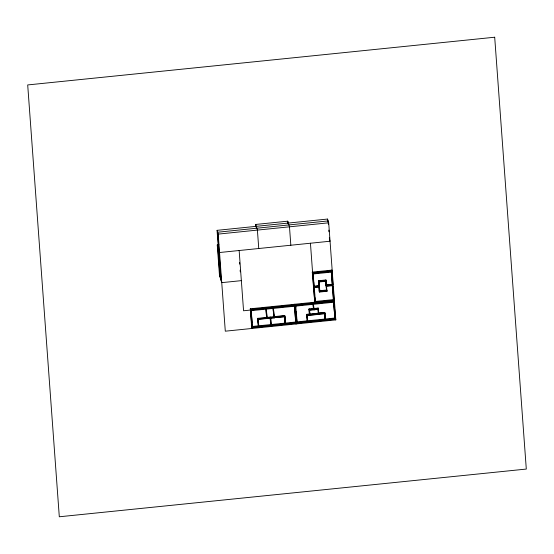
<?xml version="1.0" encoding="UTF-8"?>
<svg xmlns="http://www.w3.org/2000/svg" width="554" height="554" viewBox="0 0 554 554"><rect width="100%" height="100%" fill="white"/><g stroke="black" fill="none" stroke-linecap="round" stroke-linejoin="round"><path stroke-width="0.83" d="M252.035 328.453L252.7 327.712L295.836 323.307L295.448 322.047L252.319 326.458L251.654 327.199L252.035 328.453L250.304 308.786L334.076 300.226L333.64 294.202M239.148 250.512L243.559 310.773L334.457 301.48L333.695 300.884L315.517 302.747L314.852 303.488L312.269 272.104L313.031 272.7L331.209 270.844L331.874 270.103L332.255 271.356L331.59 272.097L313.412 273.953L312.269 272.104L331.874 270.103L332.379 276.986M314.118 286.57L319.173 285.719L319.125 287.027L314.402 287.512L314.09 286.238L319.173 285.719M314.471 302.235L315.136 301.487L333.314 299.631L333.695 300.884L331.209 270.844M309.589 314.984L306.916 315.261L324.762 313.772L325.094 313.398L318.855 314.042L318.571 313.1L324.81 312.463L325.6 320.26L324.81 312.463L307.013 314.617L307.775 322.082L307.297 315.558L306.632 314.319L307.422 322.123L306.632 314.319L309.305 314.042L309.617 315.323L318.882 314.374L318.204 308.079L313.751 308.53L314.035 309.471L318.488 309.014M255.872 226.967L255.692 224.453L287.775 221.178L289.486 226.821L290.836 245.235M217.05 230.339L327.559 219.052L328.702 222.812L335.807 319.893L225.298 331.188L218.193 234.107L217.05 230.339L220.603 278.884M218.193 234.107L328.702 222.812M241.35 280.643L221.745 282.644L219.46 275.116L217.251 244.993L218.955 244.813M312.65 273.357L332.255 271.356M325.932 279.971L326.978 291.286L319.492 292.048L318.446 280.733L325.932 279.971L326.59 285.933M318.446 280.733L318.737 281.674L326.223 280.906M325.946 285.026L332.275 284.382L332.58 285.656L326.611 286.266L325.946 285.026L332.275 284.382M319.457 286.66L314.381 287.18L314.09 286.238M326.23 285.968L332.559 285.317M318.841 286.086L319.208 291.113L326.694 290.344L326.978 291.286M296.21 322.65L251.654 327.199L250.304 308.786L251.066 309.388L294.202 304.977L294.583 306.23L251.447 310.642L250.685 310.046M335.302 316.964L335.807 319.893L335.045 319.298L297.256 323.162L296.598 323.903L294.867 304.236L295.628 304.832L314.52 302.899M333.799 302.228L296.009 306.085L295.247 305.489M318.882 314.374L318.218 313.135L309.326 314.381L308.938 309.021L313.391 308.571L314.056 309.804L313.391 308.571L313.065 304.118M308.938 309.021L309.222 309.963L313.675 309.506L313.01 303.377L313.37 303.343L314.056 309.804M267.18 318.308L274.341 317.913L273.351 307.428L272.997 307.47L273.96 317.615L273.06 308.301M274.313 317.581L285.005 316.486L285.587 324.353L284.721 315.545L274.029 316.639L274.341 317.913M296.688 319.346L296.875 321.902L334.664 318.044L335.426 318.64L297.069 322.56M258.206 326.181L258.85 327.082L258.296 319.554L257.631 318.315L258.489 327.123L257.631 318.315L266.924 317.698L266.28 308.952M270.684 324.907L271.322 325.807L270.774 318.28L270.11 317.04L270.684 324.907L270.968 325.849L270.11 317.04M270.394 317.975L284.673 316.853L284.721 315.545L284.943 323.446L285.296 323.411M307.131 321.182L307.491 321.147M324.956 319.36L325.24 320.302L324.478 312.83L324.956 319.36L325.316 319.326M258.559 326.14L258.012 318.612L270.13 317.373L270.414 318.315L257.915 319.256L266.827 318.342L265.865 308.197L266.225 308.163L267.208 318.64L266.543 317.4L265.927 309.035M329.367 238.968L330.052 241.225L219.543 252.52L217.251 244.993M333.363 300.303L335.045 319.298L333.487 301.992M319.208 291.113L319.492 292.048M313.031 272.7L315.517 302.747L314.824 297.256M295.628 304.832L297.256 323.162L296.875 321.902M255.692 224.453L257.402 230.097L258.753 248.511M284.943 323.446L285.227 324.388L284.389 315.918L270.49 317.338L271.038 324.866M267.208 318.64L266.896 317.366L274.05 316.971L273.413 308.225M251.066 309.388L252.7 327.712L252.195 324.748M332.504 278.71L332.947 284.735M333.072 286.453L333.515 292.484M334.201 301.902L334.63 307.761M334.755 309.437L335.184 315.295M328.377 224.28L328.127 220.928L217.618 232.223L221.171 280.767M328.806 230.139L328.924 231.814M329.353 237.673L329.478 239.342M327.559 219.052L327.739 221.558M331.271 271.689L333.314 299.631M326.327 285.324L326.694 290.344M318.737 281.674L319.104 286.695M318.204 308.079L318.598 313.432M313.155 274.396L313.585 280.324M313.709 282.014L314.083 287.097M314.27 289.638L314.637 294.714M310.441 243.227L314.852 303.488M313.425 304.132L313.772 308.869M309.222 309.963L309.617 315.323M295.691 305.683L295.815 307.394M296.127 311.66L296.438 315.932M295.414 311.77L295.538 313.439M295.968 319.298L296.092 320.974M287.775 221.178L287.955 223.684M251.128 310.24L251.502 315.358M251.627 317.068L252.07 323.044M239.584 262.402L239.709 264.126M240.152 270.151L240.277 271.876M217.826 246.869L220.028 277M494.694 37.222L27.7 84.935L59.306 516.778L526.3 469.065L494.694 37.222M325.96 280.303L318.474 281.065L318.758 282.007L326.244 281.245L325.96 280.303M326.666 290.012L319.18 290.774L319.471 291.716L326.957 290.954L326.666 290.012M317.871 308.446L309.319 309.319L309.603 310.261L318.155 309.388L317.871 308.446M325.891 281.28L325.6 280.338L326.597 290.988L325.891 281.28M319.118 281.972L318.827 281.03L319.824 291.681L319.118 281.972M318.135 309.056L317.851 308.114L318.502 314.076L318.135 309.056M309.575 309.928L309.291 308.987L309.949 314.949L309.575 309.928M294.534 305.566L294.153 304.305L295.884 323.972L294.534 305.566"/></g></svg>
